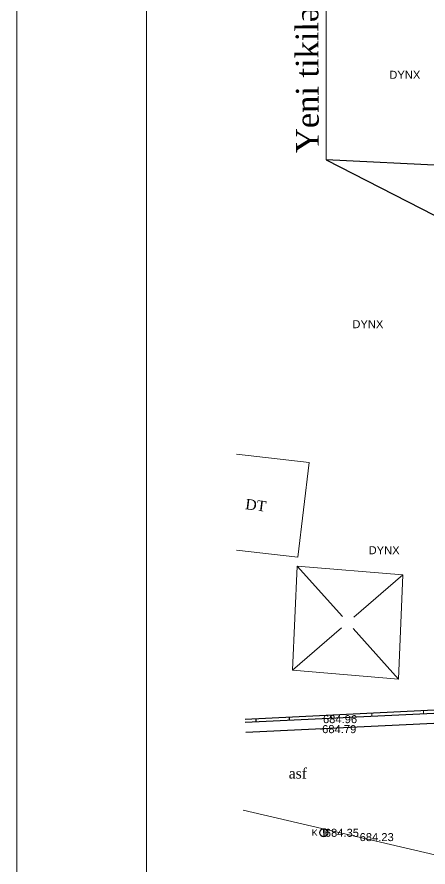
# Model space of a CAD drawing. Header units: feet. Extents: x 3381 to 682707, y 675186 to 4374675.
# Drawn here: x 681181.8 to 681233.2, y 4373034.4 to 4373140.6 of the extents above; entities that cross this region are included whole.
import ezdxf
from ezdxf.enums import TextEntityAlignment as Align

# ---------------------------------------------------------------- set-up
doc = ezdxf.new("R2010")
doc.units = ezdxf.units.FT
doc.header["$MEASUREMENT"] = 0
doc.header["$PDMODE"] = 34
doc.header["$PDSIZE"] = 0.01
doc.linetypes.add('ACAD_ISO03W100', pattern=[30, 12, -18])
doc.layers.get('0').update_dxf_attribs({"linetype": 'CONTINUOUS'})
for name, color, linetype in [('0_Point_Height', 2, 'CONTINUOUS'), ('0_Point_Point', 7, 'CONTINUOUS'), ('Lep-Stolb', 7, 'CONTINUOUS'), ('polygon', 5, 'CONTINUOUS'), ('Yazilar', 7, 'CONTINUOUS')]:
    doc.layers.add(name, color=color, linetype=linetype)
for name, color, linetype, lineweight in [('das tikili', 5, 'CONTINUOUS', 0), ('kontur', 5, 'CONTINUOUS', 0), ('rabit xt', 7, 'CONTINUOUS', 13)]:
    doc.layers.add(name, color=color, linetype=linetype, lineweight=lineweight)
doc.styles.get("Standard").update_dxf_attribs({"font": 'arial.ttf', "height": 1.5})

msp = doc.modelspace()

# ---------------------------------------------------------------- linework, layer by layer
at = {"color": 1, "lineweight": 20}
msp.add_line((681220.44, 4373122.763), (681220.44, 4373175.708), dxfattribs=at)
at = {"color": 1, "lineweight": 25}
for p, q in [((681301.656, 4373118.903, -716.5), (681220.44, 4373122.763)), ((681220.44, 4373122.763), (681276.573, 4373094.029, -716.5))]:
    msp.add_line(p, q, dxfattribs=at)
at = {"linetype": 'Continuous'}
for p, q in [((681239.82, 4373054.282, -40.152), (681210.295, 4373052.848, -716.5)), ((681240.225, 4373053.901, -31.31), (681210.314, 4373052.448, -716.5)), ((681211.623, 4373052.912, -716.5), (681211.639, 4373052.512, -716.5)), ((681215.787, 4373053.114, -716.5), (681215.803, 4373052.715, -716.5)), ((681221.025, 4373053.369, -716.5), (681221.042, 4373052.969, -716.5))]:
    msp.add_line(p, q, dxfattribs=at)
at = {"linetype": 'Continuous', "lineweight": 20}
for p, q in [((681226.148, 4373053.618, -716.5), (681226.164, 4373053.218, -716.5)), ((681232.597, 4373053.931, -716.5), (681232.613, 4373053.531, -716.5))]:
    msp.add_line(p, q, dxfattribs=at)
at = {"color": 30, "linetype": 'Continuous'}
msp.add_line((681239.914, 4373052.625, -31.659), (681210.388, 4373051.236, -716.5), dxfattribs=at)
at = {"color": 30, "linetype": 'Continuous', "lineweight": 20, "elevation": -32.273}
msp.add_lwpolyline([(681210.059, 4373041.516), (681234.014, 4373035.935), (681256.144, 4373030.179), (681275.083, 4373025.605), (681286.881, 4373022.607), (681327.839, 4373012.414), (681343.351, 4373008.921), (681344.367, 4373011.812), (681355.049, 4373007.63), (681367.484, 4373001.61), (681388.198, 4372988.807)], dxfattribs=at)
at = {"layer": '0_Point_Point'}
for p in [(681219.894, 4373052.9, -31.544), (681219.793, 4373051.652, -31.708), (681220.127, 4373038.701, -32.149)]:
    msp.add_point(p, dxfattribs=at)
at = {"layer": '0_Point_Point', "lineweight": 20}
msp.add_point((681224.478, 4373038.162, -32.273), dxfattribs=at)
at = {"layer": 'das tikili', "color": 0, "lineweight": 20}
for p, q in [((681209.213, 4373085.985, -26.906), (681218.295, 4373084.96, -26.906)), ((681218.295, 4373084.96, -26.906), (681216.891, 4373073.146, -26.906)), ((681216.793, 4373072.019, -26.906), (681216.226, 4373059.001, -26.906)), ((681216.793, 4373072.019, -26.906), (681230.026, 4373070.917, -26.906)), ((681230.026, 4373070.917, -26.906), (681229.459, 4373057.899, -26.906))]:
    msp.add_line(p, q, dxfattribs=at)
at = {"layer": 'das tikili', "color": 0, "lineweight": 20, "elevation": -26.906}
for points in [[(681216.891, 4373073.146), (681209.213, 4373074.012)], [(681222.459, 4373065.704), (681216.793, 4373072.019)], [(681223.883, 4373065.613), (681230.026, 4373070.917)], [(681216.226, 4373059.001), (681222.37, 4373064.306)], [(681216.226, 4373059.001), (681229.459, 4373057.899), (681223.794, 4373064.215)]]:
    msp.add_lwpolyline(points, dxfattribs=at)
at = {"layer": 'polygon', "color": 6}
for p, q in [((681220.127, 4373038.701, -32.149), (681220.127, 4373039.201, -32.149)), ((681220.127, 4373039.201, -32.149), (681220.127, 4373038.201, -32.149))]:
    msp.add_line(p, q, dxfattribs=at)
msp.add_circle((681220.127, 4373038.701, -32.149), 0.5, dxfattribs=at)
at = {"layer": 'rabit xt', "color": 7, "lineweight": 20, "ltscale": 0.3}
msp.add_lwpolyline([(681181.772, 4373247.266), (681181.772, 4372927.006), (681634.664, 4372927.006)], dxfattribs=at)
msp.add_lwpolyline([(681197.947, 4373241.874), (681623.881, 4373241.874), (681623.881, 4372932.398), (681197.947, 4372932.398)], close=True, dxfattribs=at)

# ---------------------------------------------------------------- texts
at = {"color": 1, "linetype": 'Continuous', "lineweight": 20, "insert": (681216.676, 4373122.544, 138.916), "char_height": 2.84615, "width": 88.87271, "attachment_point": 1, "rotation": 90.22602}
msp.add_mtext('{\\fTimes New Roman|b0|i0|c238|p18;\\C256; Yeni tikiləcək İstinad divarları}', dxfattribs=at)
at = {"layer": '0_Point_Height', "color": 0}
for s, p in [('684.96', (681220.03, 4373052.386, -31.544)), ('684.79', (681219.929, 4373051.138, -31.708)), ('684.35', (681220.263, 4373038.187, -32.149))]:
    msp.add_text(s, height=1, dxfattribs=at).set_placement(p)
at = {"layer": '0_Point_Height', "color": 0, "lineweight": 20}
msp.add_text('684.23', height=1, dxfattribs=at).set_placement((681224.614, 4373037.648, -32.273))
at = {"layer": 'kontur', "color": 0, "linetype": 'ACAD_ISO03W100', "lineweight": 20, "ltscale": 0.35, "char_height": 1, "attachment_point": 1}
for insert in [(681228.327, 4373133.896, -716.5), (681223.71, 4373102.736, -716.5), (681225.74, 4373074.493, -716.5)]:
    msp.add_mtext_dynamic_manual_height_columns('DYNX', width=10.61016, gutter_width=12.5, heights=[0], dxfattribs=dict(at, insert=insert))
at = {"layer": 'Lep-Stolb', "color": 6}
msp.add_text('K', height=0.8, dxfattribs=at).set_placement((681219, 4373038.708, -32.149), align=Align.MIDDLE_CENTER)
at = {"layer": 'Yazilar', "insert": (681210.423, 4373080.421, -716.5), "char_height": 1.3, "width": 0.10588, "attachment_point": 1, "rotation": 352.92793}
msp.add_mtext('{\\fTimes New Roman|b0|i0|c0|p18;DT}', dxfattribs=at)
at = {"layer": 'Yazilar', "color": 30, "insert": (681215.75, 4373046.769, -716.5), "char_height": 1.3, "width": 0.10588, "attachment_point": 1, "rotation": 359.75118}
msp.add_mtext('{\\fTimes New Roman|b0|i0|c0|p18;asf}', dxfattribs=at)

doc.saveas('drawing.dxf')
